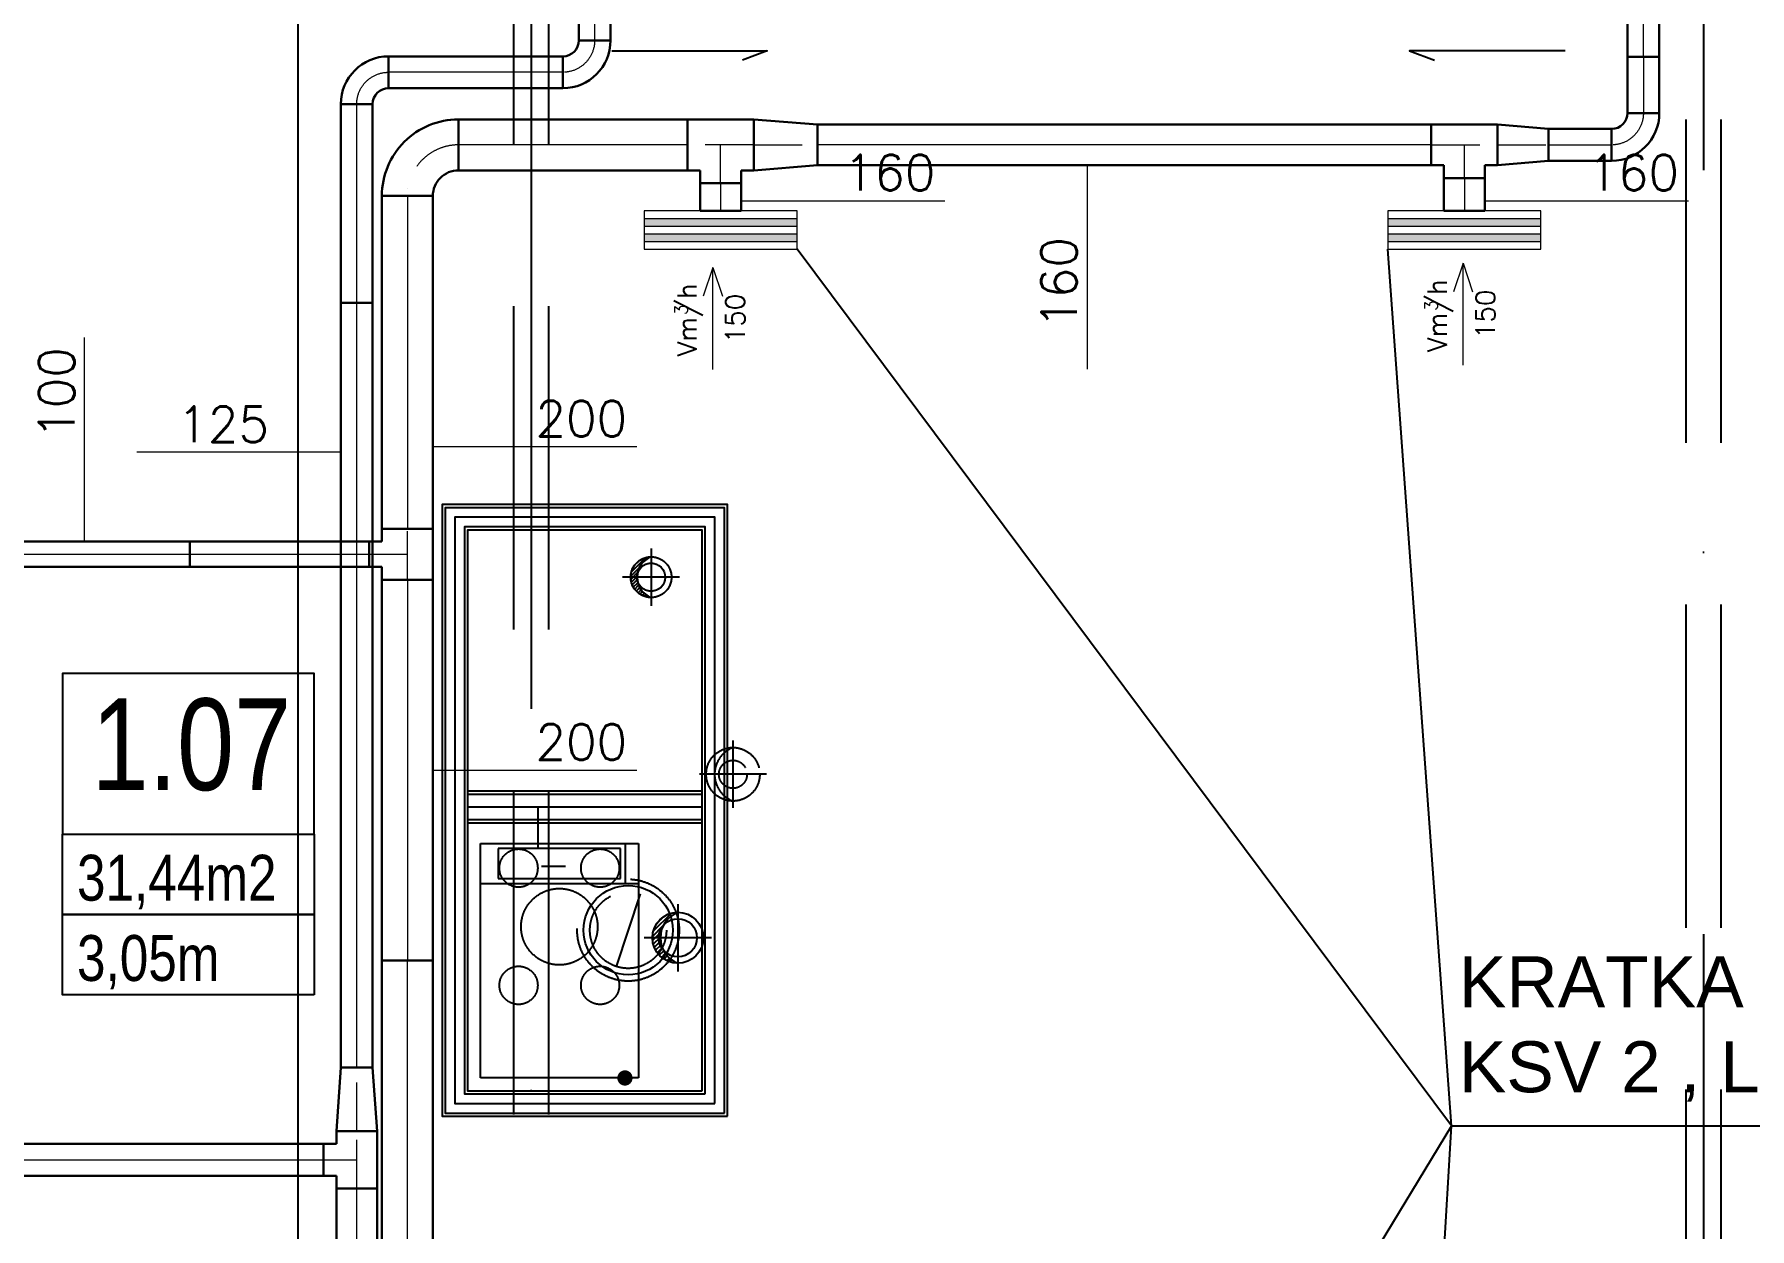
# Model space of a CAD drawing. Header units: millimetres. Extents: x -135140 to 267856, y -70704 to 149933.
# Drawn here: x 176882 to 183613, y -16979 to -12292 of the extents above; entities that cross this region are included whole.
import ezdxf
from ezdxf.enums import TextEntityAlignment as Align

# ---------------------------------------------------------------- set-up
doc = ezdxf.new("R2010")
doc.units = ezdxf.units.MM
doc.header["$LTSCALE"] = 99.9
for name, pattern in [('0707_PB_080619_gn_xref$0$ACAD_ISO10W100', [18, 12, -3, 0, -3]), ('ACAD_ISO03W100', [30, 12, -18]), ('ACAD_ISO10W100', [18, 12, -3, 0, -3]), ('DASHDOT', [25.4, 12.7, -6.35, 0, -6.35]), ('HIDDEN', [9.525, 6.35, -3.175])]:
    doc.linetypes.add(name, pattern=pattern)
for name, color, linetype in [('+48_MEBLE', 251, 'Continuous'), ('+48_OPISY T', 251, 'Continuous'), ('+48_OPISY_POM', 250, 'Continuous'), ('+48_OSIE', 8, 'Continuous'), ('+48_PODCIĄG', 250, 'ACAD_ISO03W100'), ('+48_PRZEBICIA', 143, 'Continuous'), ('+48_SPUSTY', 150, 'Continuous'), ('+48_STOLARKA_DRZWI', 250, 'Continuous'), ('+48_WEŁNA', 252, 'Continuous'), ('+48_ŚCIANY_GK', 250, 'Continuous')]:
    doc.layers.add(name, color=color, linetype=linetype)
for name, color, linetype, lineweight in [('2DH_SYM', 64, 'Continuous', 18), ('2DL_OBJ', 64, 'Continuous', 18), ('2DL_PRO_N1', 10, 'Continuous', 30), ('2DL_PRO_W11', 160, 'Continuous', 30), ('2DL_SYM', 64, 'Continuous', 18), ('CP_AXISAC', 7, 'DASHDOT', 0)]:
    doc.layers.add(name, color=color, linetype=linetype, lineweight=lineweight)
doc.styles.add('CP_ATTR', font='ROMANS.SHX')
doc.styles.get("Standard").update_dxf_attribs({"font": 'ARIAL.TTF'})
doc.styles.add('WRP_ARIAL', font='ARIAL.TTF', dxfattribs={"width": 0.8})
doc.linetypes.add('BATTING', pattern='A,0.00254,-2.54,[134,ltypeshp.shx,S=2.54,R=0,X=-2.54,Y=0],-5.08,[134,ltypeshp.shx,S=2.54,R=180,X=2.54,Y=0],-2.54', length=10.16254)
doc.linetypes.add('ZIGZAG', pattern='A,0.00254,-5.08,[131,ltypeshp.shx,S=5.08,R=0,X=-5.08,Y=0],-10.16,[131,ltypeshp.shx,S=5.08,R=180,X=5.08,Y=0],-5.08', length=20.32254)

# ---------------------------------------------------------------- blocks, each defined once
blk = doc.blocks.new('OPISY_POM_METKA')
at = {"layer": '+48_OPISY_POM', "ltscale": 5}
for points in [[(0, -70), (109.71, -70), (109.71, 0), (0, 0)], [(109.71, -105), (0, -105), (0, -70), (109.71, -70)]]:
    blk.add_lwpolyline(points, close=True, dxfattribs=at)
at = {"layer": '+48_OPISY_POM'}
blk.add_lwpolyline([(109.71, -140), (0, -140), (0, -105), (109.71, -105)], close=True, dxfattribs=at)
at = {"layer": '+48_OPISY_POM', "ltscale": 5, "style": 'WRP_ARIAL', "width": 0.8}
for tag, p, height in [('NRPOM', (25.76, -50.8), 40), ('POW', (6.35, -98.98), 20)]:
    blk.add_attdef(tag, p, '', height=height, dxfattribs=at)
at = {"layer": '+48_OPISY_POM', "style": 'WRP_ARIAL', "width": 0.8}
blk.add_attdef('H', (6.35, -133.98), '', height=20, dxfattribs=at)
blk = doc.blocks.new('2CP_AC_ELBW_RO_D125_D125_R125_A90_E0_F0')
at = {"ltscale": 0.15}
for p, q in [((187.5, 125), (62.5, 125)), ((62.5, 125), (62.5, 125)), ((187.5, 125), (187.5, 125)), ((0, -62.5), (0, 62.5)), ((0, 62.5), (0, 62.5)), ((0, -62.5), (0, -62.5))]:
    blk.add_line(p, q, dxfattribs=at)
for radius in [187.5, 62.5]:
    blk.add_arc((0, 125), radius, 270, 0, dxfattribs=at)
at = {"layer": 'CP_AXISAC', "ltscale": 0.15}
for p, q in [((125, 125), (125, 125)), ((0, 0), (0, 0))]:
    blk.add_line(p, q, dxfattribs=at)
blk.add_arc((0, 125), 125, 270, 0, dxfattribs=at)
at = {"linetype": 'ByBlock', "ltscale": 0.15, "style": 'CP_ATTR', "flags": 9}
for tag in ['NAME', 'PRODUCER', 'PRODUCT-TYPE', 'ARTICLE', 'FLOW', 'OTHER']:
    blk.add_attdef(tag, (0, 0), '', height=0.0001, dxfattribs=at)
blk = doc.blocks.new('2CP_AC_PIPE_RO')
at = {"ltscale": 0.15}
for p, q in [((1, 0.5), (0, 0.5)), ((0, 0.5), (0, -0.5)), ((1, -0.5), (1, 0.5)), ((0, -0.5), (1, -0.5))]:
    blk.add_line(p, q, dxfattribs=at)
at = {"layer": 'CP_AXISAC', "ltscale": 0.15}
blk.add_line((0, 0), (1, 0), dxfattribs=at)
at = {"linetype": 'ByBlock', "ltscale": 0.15, "style": 'CP_ATTR', "flags": 9}
for tag in ['NAME', 'PRODUCER', 'PRODUCT-TYPE', 'ARTICLE', 'FLOW', 'OTHER']:
    blk.add_attdef(tag, (0, 0), '', height=0.0001, dxfattribs=at)
blk = doc.blocks.new('2CP_AC_TEE3_RO_D160_D125_L225_L130_A90')
at = {"ltscale": 0.15}
for p, q in [((0, -80), (0, 80)), ((0, 80), (50, 80)), ((50, 80), (50, 130)), ((50, 130), (175, 130)), ((175, 80), (175, 130)), ((225, 80), (175, 80)), ((225, -80), (225, 80)), ((0, -80), (225, -80))]:
    blk.add_line(p, q, dxfattribs=at)
at = {"layer": 'CP_AXISAC', "ltscale": 0.15}
for p, q in [((112.5, 130), (112.5, 0)), ((0, 0), (225, 0))]:
    blk.add_line(p, q, dxfattribs=at)
at = {"linetype": 'ByBlock', "ltscale": 0.15, "style": 'CP_ATTR', "flags": 9}
for tag in ['NAME', 'PRODUCER', 'PRODUCT-TYPE', 'ARTICLE', 'FLOW', 'OTHER']:
    blk.add_attdef(tag, (0, 0), '', height=0.0001, dxfattribs=at)
blk = doc.blocks.new('2CP_AC_TRNS_RO_D160_D125_L250_O0_Z0_E0_F0')
at = {"ltscale": 0.15}
for p, q in [((0, -80), (0, 80)), ((0, 80), (0, 80)), ((0, 80), (250, 62.5)), ((250, -62.5), (250, 62.5)), ((250, 62.5), (250, 62.5)), ((0, -80), (250, -62.5)), ((250, -62.5), (250, -62.5)), ((0, -80), (0, -80))]:
    blk.add_line(p, q, dxfattribs=at)
at = {"layer": 'CP_AXISAC', "ltscale": 0.15}
for p, q in [((0, 0), (0, 0)), ((0, 0), (250, 0)), ((250, 0), (250, 0))]:
    blk.add_line(p, q, dxfattribs=at)
at = {"linetype": 'ByBlock', "ltscale": 0.15, "style": 'CP_ATTR', "flags": 9}
for tag in ['NAME', 'PRODUCER', 'PRODUCT-TYPE', 'ARTICLE', 'FLOW', 'OTHER']:
    blk.add_attdef(tag, (0, 0), '', height=0.0001, dxfattribs=at)
blk = doc.blocks.new('2DLAC020')
for p, q in [((-0.5, 0.3), (0.5, 0.3)), ((-0.5, 0.1), (0.5, 0.1)), ((-0.5, -0.1), (0.5, -0.1)), ((-0.5, -0.3), (0.5, -0.3))]:
    blk.add_line(p, q)
blk.add_lwpolyline([(-0.5, -0.5), (0.5, -0.5), (0.5, 0.5), (-0.5, 0.5)], close=True)
for points in [[(-0.5, 0.3), (0.5, 0.3), (-0.5, 0.1), (0.5, 0.1)], [(-0.5, -0.1), (0.5, -0.1), (-0.5, -0.3), (0.5, -0.3)]]:
    blk.add_solid(points)
at = {"linetype": 'ByBlock', "style": 'CP_ATTR', "flags": 9}
for tag, p in [('NAME', (-0.092, -0.018)), ('NUMBER', (-0.092, -0.018)), ('GROUP', (-0.092, -0.018)), ('ARTICLE', (-0.092, -0.019)), ('CHARACTER', (-0.092, -0.019)), ('TEMPERATURE', (-0.092, -0.018)), ('FLOW', (-0.092, -0.018)), ('PRODUCT-TYPE', (-0.092, -0.019)), ('ORDER-NO', (-0.092, -0.019)), ('PRODUCER', (-0.092, -0.019)), ('PN', (-0.091, -0.018)), ('OTHER', (-0.091, -0.018)), ('DN', (-0.091, -0.019)), ('POWER', (-0.091, -0.019)), ('VOLTAGE', (-0.091, -0.019))]:
    blk.add_attdef(tag, text='', height=0.00005, dxfattribs=at).set_placement(p, align=Align.MIDDLE_LEFT)
blk = doc.blocks.new('CPLS_464')
for p, q in [((-0.5, 0), (0.5, 0)), ((0.5, 0), (0.219, 0.094)), ((0.5, 0), (0.219, -0.094))]:
    blk.add_line(p, q)
at = {"style": 'CP_ATTR'}
for s, height, p in [('Vm/h', 0.1875, (-0.37, 0.16)), ('3', 0.125, (0.031, 0.25))]:
    blk.add_text(s, height=height, dxfattribs=at).set_placement(p)
blk.add_attdef('VAL', text='', height=0.188, dxfattribs=at).set_placement((0, -0.219), align=Align.MIDDLE)
blk = doc.blocks.new('2CP_AC_TEE3_RO_D200_D160_L260_L150_A90')
at = {"ltscale": 0.15}
for p, q in [((50, 100), (50, 150)), ((50, 150), (210, 150)), ((210, 100), (210, 150)), ((0, -100), (0, 100)), ((0, 100), (50, 100)), ((260, 100), (210, 100)), ((260, -100), (260, 100)), ((0, -100), (260, -100))]:
    blk.add_line(p, q, dxfattribs=at)
at = {"layer": 'CP_AXISAC', "ltscale": 0.15}
for p, q in [((130, 150), (130, 0)), ((0, 0), (260, 0))]:
    blk.add_line(p, q, dxfattribs=at)
at = {"linetype": 'ByBlock', "ltscale": 0.15, "style": 'CP_ATTR', "flags": 9}
for tag in ['NAME', 'PRODUCER', 'PRODUCT-TYPE', 'ARTICLE', 'FLOW', 'OTHER']:
    blk.add_attdef(tag, (0, 0), '', height=0.0001, dxfattribs=at)
blk = doc.blocks.new('2CP_AC_TRNS_RO_D200_D160_L250_O0_Z0_E0_F0')
at = {"ltscale": 0.15}
for p, q in [((0, -100), (0, 100)), ((0, 100), (0, 100)), ((0, 100), (250, 80)), ((250, -80), (250, 80)), ((250, 80), (250, 80)), ((0, -100), (250, -80)), ((0, -100), (0, -100)), ((250, -80), (250, -80))]:
    blk.add_line(p, q, dxfattribs=at)
at = {"layer": 'CP_AXISAC', "ltscale": 0.15}
for p, q in [((0, 0), (0, 0)), ((0, 0), (250, 0)), ((250, 0), (250, 0))]:
    blk.add_line(p, q, dxfattribs=at)
at = {"linetype": 'ByBlock', "ltscale": 0.15, "style": 'CP_ATTR', "flags": 9}
for tag in ['NAME', 'PRODUCER', 'PRODUCT-TYPE', 'ARTICLE', 'FLOW', 'OTHER']:
    blk.add_attdef(tag, (0, 0), '', height=0.0001, dxfattribs=at)
blk = doc.blocks.new('2CP_AC_TEE3_RO_D160_D160_L260_L130_A90')
at = {"ltscale": 0.15}
for p, q in [((0, -80), (0, 80)), ((0, 80), (50, 80)), ((50, 80), (50, 130)), ((50, 130), (210, 130)), ((210, 80), (210, 130)), ((260, 80), (210, 80)), ((260, -80), (260, 80)), ((0, -80), (260, -80))]:
    blk.add_line(p, q, dxfattribs=at)
at = {"layer": 'CP_AXISAC', "ltscale": 0.15}
for p, q in [((130, 130), (130, 0)), ((0, 0), (260, 0))]:
    blk.add_line(p, q, dxfattribs=at)
at = {"linetype": 'ByBlock', "ltscale": 0.15, "style": 'CP_ATTR', "flags": 9}
for tag in ['NAME', 'PRODUCER', 'PRODUCT-TYPE', 'ARTICLE', 'FLOW', 'OTHER']:
    blk.add_attdef(tag, (0, 0), '', height=0.0001, dxfattribs=at)
blk = doc.blocks.new('2CP_AC_TRNS_RO_D160_D125_L200_O0_Z0_E0_F0')
at = {"ltscale": 0.15}
for p, q in [((0, -80), (0, 80)), ((0, 80), (0, 80)), ((0, 80), (200, 62.5)), ((200, -62.5), (200, 62.5)), ((200, 62.5), (200, 62.5)), ((0, -80), (200, -62.5)), ((200, -62.5), (200, -62.5)), ((0, -80), (0, -80))]:
    blk.add_line(p, q, dxfattribs=at)
at = {"layer": 'CP_AXISAC', "ltscale": 0.15}
for p, q in [((0, 0), (0, 0)), ((0, 0), (200, 0)), ((200, 0), (200, 0))]:
    blk.add_line(p, q, dxfattribs=at)
at = {"linetype": 'ByBlock', "ltscale": 0.15, "style": 'CP_ATTR', "flags": 9}
for tag in ['NAME', 'PRODUCER', 'PRODUCT-TYPE', 'ARTICLE', 'FLOW', 'OTHER']:
    blk.add_attdef(tag, (0, 0), '', height=0.0001, dxfattribs=at)
blk = doc.blocks.new('2CP_AC_ELBW_RO_D200_D200_R200_A90_E0_F0')
at = {"ltscale": 0.15}
for p, q in [((300, 200), (100, 200)), ((100, 200), (100, 200)), ((300, 200), (300, 200)), ((0, -100), (0, 100)), ((0, 100), (0, 100)), ((0, -100), (0, -100))]:
    blk.add_line(p, q, dxfattribs=at)
for radius in [300, 100]:
    blk.add_arc((0, 200), radius, 270, 0, dxfattribs=at)
at = {"layer": 'CP_AXISAC', "ltscale": 0.15}
for p, q in [((200, 200), (200, 200)), ((0, 0), (0, 0))]:
    blk.add_line(p, q, dxfattribs=at)
blk.add_arc((0, 200), 200, 270, 0, dxfattribs=at)
at = {"linetype": 'ByBlock', "ltscale": 0.15, "style": 'CP_ATTR', "flags": 9}
for tag in ['NAME', 'PRODUCER', 'PRODUCT-TYPE', 'ARTICLE', 'FLOW', 'OTHER']:
    blk.add_attdef(tag, (0, 0), '', height=0.0001, dxfattribs=at)
blk = doc.blocks.new('CPHS_DS08')
blk.add_line((0, 0), (2, 0))
at = {"style": 'CP_ATTR', "flags": 14}
blk.add_attdef('FI', text='', height=0.35, dxfattribs=at).set_placement((0.784, 0.275), align=Align.MIDDLE)
at = {"style": 'CP_ATTR', "flags": 12}
blk.add_attdef('EVAL_W_MM', text='', height=0.35, dxfattribs=at).set_placement((1.006, 0.275), align=Align.MIDDLE_LEFT)
at = {"linetype": 'ByBlock', "style": 'CP_ATTR', "flags": 9}
blk.add_attdef('VAL', text='', height=0.00005, dxfattribs=at).set_placement((0.408, 0.182), align=Align.MIDDLE_LEFT)
blk = doc.blocks.new('CPHS_DS09')
blk.add_line((0, 0), (-2, 0))
at = {"style": 'CP_ATTR', "flags": 14}
blk.add_attdef('FI', text='', height=0.35, dxfattribs=at).set_placement((-1.807, 0.275), align=Align.MIDDLE)
at = {"style": 'CP_ATTR', "flags": 12}
blk.add_attdef('EVAL_W_MM', text='', height=0.35, dxfattribs=at).set_placement((-1.604, 0.275), align=Align.MIDDLE_LEFT)
at = {"linetype": 'ByBlock', "style": 'CP_ATTR', "flags": 9}
blk.add_attdef('VAL', text='', height=0.00005, dxfattribs=at).set_placement((-1.342, 0.182), align=Align.MIDDLE_LEFT)
blk = doc.blocks.new('2CP_AC_TEE3_RO_D200_D100_L200_L150_A90')
at = {"ltscale": 0.15}
for p, q in [((50, 100), (50, 150)), ((50, 150), (150, 150)), ((150, 100), (150, 150)), ((0, -100), (0, 100)), ((0, 100), (50, 100)), ((200, 100), (150, 100)), ((200, -100), (200, 100)), ((0, -100), (200, -100))]:
    blk.add_line(p, q, dxfattribs=at)
at = {"layer": 'CP_AXISAC', "ltscale": 0.15}
for p, q in [((100, 150), (100, 0)), ((0, 0), (200, 0))]:
    blk.add_line(p, q, dxfattribs=at)
at = {"linetype": 'ByBlock', "ltscale": 0.15, "style": 'CP_ATTR', "flags": 9}
for tag in ['NAME', 'PRODUCER', 'PRODUCT-TYPE', 'ARTICLE', 'FLOW', 'OTHER']:
    blk.add_attdef(tag, (0, 0), '', height=0.0001, dxfattribs=at)

msp = doc.modelspace()

# ---------------------------------------------------------------- hatches: boundary and pattern name
at = {"layer": '+48_OPISY T'}
h = msp.add_hatch(color=256, dxfattribs=at)
edge = h.paths.add_edge_path()
edge.add_arc((179199.8, -16387.4), 30, 0, 360)
at = {"layer": '+48_PRZEBICIA', "linetype": 'Continuous'}
h = msp.add_hatch(dxfattribs=at)
h.set_pattern_fill('ANSI31', color=256, scale=3, style=0)
h.set_pattern_definition([(45, (-427685.559, -140702.699), (-6.73519209, 6.73519209), [])])
edge = h.paths.add_edge_path()
edge.add_arc((179302.4, -14422.4), 80, 90.00002, 270.00001)
edge.add_arc((179333.1, -14422.4), 85.7, 110.98298, 249.01705, ccw=False)
h = msp.add_hatch(dxfattribs=at)
h.set_pattern_fill('ANSI31', color=256, scale=3.75005, style=0)
h.set_pattern_definition([(45, (-579337.734, -173689.897), (-8.41910308, 8.41910308), [])])
edge = h.paths.add_edge_path()
edge.add_arc((179407.4, -15837.4), 100, 90.00002, 270.00001)
edge.add_arc((179445.8, -15837.4), 107.1, 110.98298, 249.01705, ccw=False)

# ---------------------------------------------------------------- linework, layer by layer
at = {"layer": '+48_MEBLE', "linetype": 'HIDDEN', "ltscale": 1.5}
for p, q in [((178859.9, -15484.4), (178859.9, -15327.4)), ((179202.4, -15624.4), (179202.4, -15467.4)), ((178966.5, -15557.4), (178872.4, -15557.4)), ((178632.4, -15624.4), (179252.4, -15624.4))]:
    msp.add_line(p, q, dxfattribs=at)
for points in [[(179252.4, -15467.4), (179252.4, -16387.4), (178632.4, -16387.4), (178632.4, -15467.4)], [(179182.4, -15604.4), (179182.4, -15487.4), (178702.4, -15487.4), (178702.4, -15604.4)]]:
    msp.add_lwpolyline(points, close=True, dxfattribs=at)
for centre, radius in [((178782.4, -15563.9), 75), ((179102.4, -15563.9), 75), ((178942.4, -15793.9), 150), ((178782.4, -16023.9), 75), ((179102.4, -16023.9), 75)]:
    msp.add_circle(centre, radius, dxfattribs=at)
at = {"layer": '+48_OSIE', "linetype": 'ACAD_ISO10W100', "ltscale": 5}
for p, q in [((183432.4, 2159.1), (183432.4, -24112.6)), ((178832.4, -8944.5), (178832.4, -24112.6))]:
    msp.add_line(p, q, dxfattribs=at)
at = {"layer": '+48_PODCIĄG', "linetype": 'HIDDEN', "ltscale": 2}
for p, q in [((183363.9, -21507.4), (183363.9, 92.6)), ((183500.9, -21507.4), (183500.9, 92.6)), ((178763.9, -20337.4), (178763.9, -8950.6)), ((178900.9, -20337.4), (178900.9, -8950.6))]:
    msp.add_line(p, q, dxfattribs=at)
at = {"layer": '+48_PRZEBICIA', "linetype": '0707_PB_080619_gn_xref$0$ACAD_ISO10W100', "ltscale": 0.5}
for p, q in [((179302.4, -14310.4), (179302.4, -14534.4)), ((179302.4, -14310.4), (179302.4, -14534.4)), ((179414.4, -14422.4), (179190.4, -14422.4)), ((179414.4, -14422.4), (179190.4, -14422.4)), ((179623.7, -15063.8), (179623.7, -15327.8)), ((179755.7, -15195.8), (179491.7, -15195.8)), ((179407.4, -15705.4), (179407.4, -15969.4)), ((179407.4, -15725.4), (179407.4, -15949.4)), ((179539.4, -15837.4), (179275.4, -15837.4)), ((179519.4, -15837.4), (179295.4, -15837.4))]:
    msp.add_line(p, q, dxfattribs=at)
at = {"layer": '+48_PRZEBICIA', "linetype": 'HIDDEN'}
msp.add_lwpolyline([(179259.3, -15664.9), (179165.5, -15949.9)], dxfattribs=at)
at = {"layer": '+48_PRZEBICIA', "linetype": 'Continuous'}
for centre, radius in [((179302.4, -14422.4), 80), ((179407.4, -15837.4), 100), ((179407.4, -15837.4), 75)]:
    msp.add_circle(centre, radius, dxfattribs=at)
at = {"layer": '+48_PRZEBICIA', "linetype": 'HIDDEN'}
for centre, radius in [((179302.4, -14422.4), 80), ((179623.7, -15195.8), 105), ((179212.4, -15807.4), 200), ((179212.4, -15807.4), 150)]:
    msp.add_circle(centre, radius, dxfattribs=at)
for centre, radius in [((179333.1, -14422.4), 85.7), ((179664, -15195.8), 112.5)]:
    msp.add_arc(centre, radius, 110.98295, 249.01705, dxfattribs=at)
at = {"layer": '+48_PRZEBICIA', "linetype": 'Continuous'}
for centre, radius in [((179333.1, -14422.4), 85.7), ((179445.8, -15837.4), 107.1)]:
    msp.add_arc(centre, radius, 110.98295, 249.01705, dxfattribs=at)
at = {"layer": '+48_SPUSTY'}
msp.add_circle((179302.4, -14422.4), 55, dxfattribs=at)
at = {"layer": '+48_SPUSTY', "linetype": 'HIDDEN', "ltscale": 0.5}
for centre in [(179302.4, -14422.4), (179623.7, -15195.8)]:
    msp.add_circle(centre, 55, dxfattribs=at)
at = {"layer": '+48_STOLARKA_DRZWI'}
for points in [[(179147.7, -12357.4), (179758.4, -12357.4), (179660.4, -12393.3)], [(182889, -12357.4), (182278.3, -12357.4), (182376.3, -12393.3)]]:
    msp.add_lwpolyline(points, dxfattribs=at)
at = {"layer": '+48_WEŁNA', "linetype": 'ZIGZAG', "ltscale": 0.95}
msp.add_line((179502.4, -15324.9), (178582.4, -15324.9), dxfattribs=at)
at = {"layer": '+48_WEŁNA', "linetype": 'ZIGZAG', "ltscale": 0.07}
msp.add_lwpolyline([(179552.4, -16487.4), (179552.4, -14187.4), (178532.4, -14187.4), (178532.4, -16487.4)], close=True, dxfattribs=at)
at = {"layer": '+48_WEŁNA', "linetype": 'BATTING', "ltscale": 0.2}
msp.add_circle((179212.4, -15807.4), 175, dxfattribs=at)
at = {"layer": '+48_ŚCIANY_GK'}
for p, q in [((179502.4, -15262.4), (178582.4, -15262.4)), ((179502.4, -15274.9), (178582.4, -15274.9)), ((179502.4, -15374.9), (178580.9, -15374.9)), ((179502.4, -15387.4), (178580.9, -15387.4))]:
    msp.add_line(p, q, dxfattribs=at)
for points in [[(179602.4, -16537.4), (179602.4, -14137.4), (178482.4, -14137.4), (178482.4, -16537.4)], [(179589.9, -16524.9), (179589.9, -14149.9), (178494.9, -14149.9), (178494.9, -16524.9)], [(179514.9, -16449.9), (179514.9, -14224.9), (178569.9, -14224.9), (178569.9, -16449.9)], [(179502.4, -16437.4), (179502.4, -14237.4), (178582.4, -14237.4), (178582.4, -16437.4)]]:
    msp.add_lwpolyline(points, close=True, dxfattribs=at)
at = {"ltscale": 0.15}
for p, q in [((182443.6, -16575.5), (179875.3, -13135.4)), ((182443.6, -16575.5), (182193.5, -13135.4)), ((182443.6, -16575.5), (179875.3, -20800.4)), ((182193.5, -20800.4), (182443.6, -16575.5)), ((182443.6, -16575.5), (185775.4, -16575.5))]:
    msp.add_line(p, q, dxfattribs=at)
at = {"layer": 'Defpoints', "color": 2, "ltscale": 0.15}
msp.add_line((177916.4, -8950.6), (177916.4, -25434.2), dxfattribs=at)

# ---------------------------------------------------------------- block references
at = {"layer": '+48_OPISY_POM'}
ref = msp.add_blockref('OPISY_POM_METKA', (176992.6, -14800.9), dxfattribs=dict(at, xscale=9, yscale=9, zscale=8.999999999984084))
ref.add_attrib('H', '3,05m', (177049.8, -16006.7), dxfattribs={"height": 180, "style": 'WRP_ARIAL', "width": 0.8})
ref.add_attrib('NRPOM', '1.07', (177106.9, -15258.1), dxfattribs={"ltscale": 5, "height": 360, "style": 'WRP_ARIAL', "width": 0.8})
ref.add_attrib('POW', '31,44m2', (177049.8, -15691.7), dxfattribs={"ltscale": 5, "height": 180, "style": 'WRP_ARIAL', "width": 0.8})
at = {"layer": '2DH_SYM', "ltscale": 0.15}
ref = msp.add_blockref('CPHS_DS08', (179655.3, -12945.2), dxfattribs=dict(at, xscale=400, yscale=400, zscale=400))
ref.add_attrib('EVAL_W_MM', '160', dxfattribs={"layer": '0', "height": 140, "style": 'CP_ATTR', "flags": 12}).set_placement((180057.9, -12835.2), align=Align.MIDDLE_LEFT)
ref = msp.add_blockref('CPHS_DS08', (182573.5, -12945.2), dxfattribs=dict(at, xscale=400, yscale=400, zscale=400, rotation=1.19333326038805e-12))
ref.add_attrib('EVAL_W_MM', '160', dxfattribs={"layer": '0', "height": 140, "style": 'CP_ATTR', "flags": 12}).set_placement((182976.1, -12835.2), align=Align.MIDDLE_LEFT)
ref = msp.add_blockref('CPHS_DS09', (181013.1, -12806.3), dxfattribs=dict(at, xscale=400, yscale=400, zscale=400, rotation=90))
ref.add_attrib('EVAL_W_MM', '160', dxfattribs={"layer": '0', "height": 140, "rotation": 90, "style": 'CP_ATTR', "flags": 12}).set_placement((180903.1, -13447.9), align=Align.MIDDLE_LEFT)
ref = msp.add_blockref('CPHS_DS08', (177079.3, -14282.4), dxfattribs=dict(at, xscale=400, yscale=400, zscale=400, rotation=90))
ref.add_attrib('EVAL_W_MM', '100', dxfattribs={"layer": '0', "height": 140, "rotation": 90, "style": 'CP_ATTR', "flags": 12}).set_placement((176969.3, -13879.8), align=Align.MIDDLE_LEFT)
ref = msp.add_blockref('CPHS_DS08', (178446.1, -13910.3), dxfattribs=dict(at, xscale=400, yscale=400, zscale=400))
ref.add_attrib('EVAL_W_MM', '200', dxfattribs={"layer": '0', "height": 140, "style": 'CP_ATTR', "flags": 12}).set_placement((178848.7, -13800.3), align=Align.MIDDLE_LEFT)
ref = msp.add_blockref('CPHS_DS09', (178084.8, -13932.2), dxfattribs=dict(at, xscale=400, yscale=400, zscale=400))
ref.add_attrib('EVAL_W_MM', '125', dxfattribs={"layer": '0', "height": 140, "style": 'CP_ATTR', "flags": 12}).set_placement((177443.2, -13822.2), align=Align.MIDDLE_LEFT)
ref = msp.add_blockref('CPHS_DS08', (178446.1, -15179.4), dxfattribs=dict(at, xscale=400, yscale=400, zscale=400))
ref.add_attrib('EVAL_W_MM', '200', dxfattribs={"layer": '0', "height": 140, "style": 'CP_ATTR', "flags": 12}).set_placement((178848.7, -15069.4), align=Align.MIDDLE_LEFT)
at = {"layer": '2DL_OBJ', "ltscale": 0.15, "xscale": 600, "yscale": 150, "zscale": 150}
for p in [(179575.3, -13060.4), (182493.5, -13060.4)]:
    msp.add_blockref('2DLAC020', p, dxfattribs=at)
at = {"layer": '2DL_PRO_N1', "ltscale": 0.15}
for p, xscale, yscale, zscale, rotation in [((179080.9, -12002.9), 313.5354010287538, 125, 125, 270), ((178955.9, -12441.4), 683.6068477534864, 125, 125, 180), ((178147.3, -13345.7), 779.3094293297072, 125, 125, 90), ((178147.3, -16345.7), 3000, 125, 125, 90), ((178147.3, -18495.9), 1675.231497783498, 160, 160, 90)]:
    msp.add_blockref('2CP_AC_PIPE_RO', p, dxfattribs=dict(at, xscale=xscale, yscale=yscale, zscale=zscale, rotation=rotation))
at = {"layer": '2DL_PRO_N1', "ltscale": 0.15, "yscale": -1, "zscale": 125}
for p, rotation in [((179080.9, -12316.4), 270), ((178147.3, -12566.4), 90)]:
    msp.add_blockref('2CP_AC_ELBW_RO_D125_D125_R125_A90_E0_F0', p, dxfattribs=dict(at, rotation=rotation))
at = {"layer": '2DL_PRO_N1', "ltscale": 0.15, "zscale": 160, "rotation": 90}
for name, p in [('2CP_AC_TRNS_RO_D160_D125_L250_O0_Z0_E0_F0', (178147.3, -16595.7)), ('2CP_AC_TEE3_RO_D160_D125_L225_L130_A90', (178147.3, -16820.7))]:
    msp.add_blockref(name, p, dxfattribs=at)
at = {"layer": '2DL_PRO_N1', "ltscale": 0.15, "xscale": 2182.916783499124, "yscale": 125, "zscale": 125}
msp.add_blockref('2CP_AC_PIPE_RO', (175834.4, -16708.2), dxfattribs=at)
at = {"layer": '2DL_PRO_W11', "ltscale": 0.15}
for p, xscale, yscale, zscale, rotation in [((183196, -12381.3), 3000, 125, 125, 90), ((183196, -12381.3), 220.098231680342, 125, 125, 270), ((179445.3, -12726.3), 899.1789917916757, 200, 200, 180), ((182363.5, -12726.3), 2408.23614548624, 160, 160, 180), ((179575.3, -12876.3), 109.0198391018766, 160, 160, 270), ((182493.5, -12856.3), 129.0198391018766, 160, 160, 270), ((178346.1, -12926.3), 1306.026381989088, 200, 200, 270), ((178346.1, -14432.4), 1493.973618010912, 200, 200, 270), ((178346.1, -18861.4), 2935.014810054965, 200, 200, 90)]:
    msp.add_blockref('2CP_AC_PIPE_RO', p, dxfattribs=dict(at, xscale=xscale, yscale=yscale, zscale=zscale, rotation=rotation))
at = {"layer": '2DL_PRO_W11', "ltscale": 0.15, "zscale": 200}
for name, p, rotation in [('2CP_AC_ELBW_RO_D200_D200_R200_A90_E0_F0', (178546.1, -12726.3), 180), ('2CP_AC_TEE3_RO_D200_D160_L260_L150_A90', (179705.3, -12726.3), 180), ('2CP_AC_TEE3_RO_D200_D100_L200_L150_A90', (178346.1, -14432.4), 90)]:
    msp.add_blockref(name, p, dxfattribs=dict(at, rotation=rotation))
at = {"layer": '2DL_PRO_W11', "ltscale": 0.15}
for name, p, zscale in [('2CP_AC_TRNS_RO_D200_D160_L250_O0_Z0_E0_F0', (179705.3, -12726.3), 200), ('2CP_AC_TRNS_RO_D160_D125_L200_O0_Z0_E0_F0', (182623.5, -12726.3), 160)]:
    msp.add_blockref(name, p, dxfattribs=dict(at, zscale=zscale))
at = {"layer": '2DL_PRO_W11', "ltscale": 0.15, "yscale": -1, "zscale": 160}
msp.add_blockref('2CP_AC_TEE3_RO_D160_D160_L260_L130_A90', (182363.5, -12726.3), dxfattribs=at)
at = {"layer": '2DL_PRO_W11', "ltscale": 0.15, "yscale": -1, "zscale": 125, "rotation": 270}
msp.add_blockref('2CP_AC_ELBW_RO_D125_D125_R125_A90_E0_F0', (183196, -12601.3), dxfattribs=at)
at = {"layer": '2DL_PRO_W11', "ltscale": 0.15}
for p, xscale, yscale, zscale in [((182823.5, -12726.3), 247.5157864349894, 125, 125), ((174492.7, -14332.4), 3000, 100, 100), ((177492.7, -14332.4), 703.4316517840779, 100, 100)]:
    msp.add_blockref('2CP_AC_PIPE_RO', p, dxfattribs=dict(at, xscale=xscale, yscale=yscale, zscale=zscale))
at = {"layer": '2DL_SYM', "ltscale": 0.15, "xscale": 400, "yscale": 400, "zscale": 400, "rotation": 90}
for p in [(182488.4, -13390.9), (179544.9, -13407.3)]:
    msp.add_blockref('CPLS_464', p, dxfattribs=at).add_auto_attribs({'VAL': '150'})

# ---------------------------------------------------------------- texts
at = {"ltscale": 0.15, "insert": (182471.9, -15910.1), "char_height": 200, "width": 5313.962, "attachment_point": 1}
msp.add_mtext('KRATKA SZCZELINOWA \\PKSV 2 , L= 600mm', dxfattribs=at)

doc.saveas('drawing.dxf')
